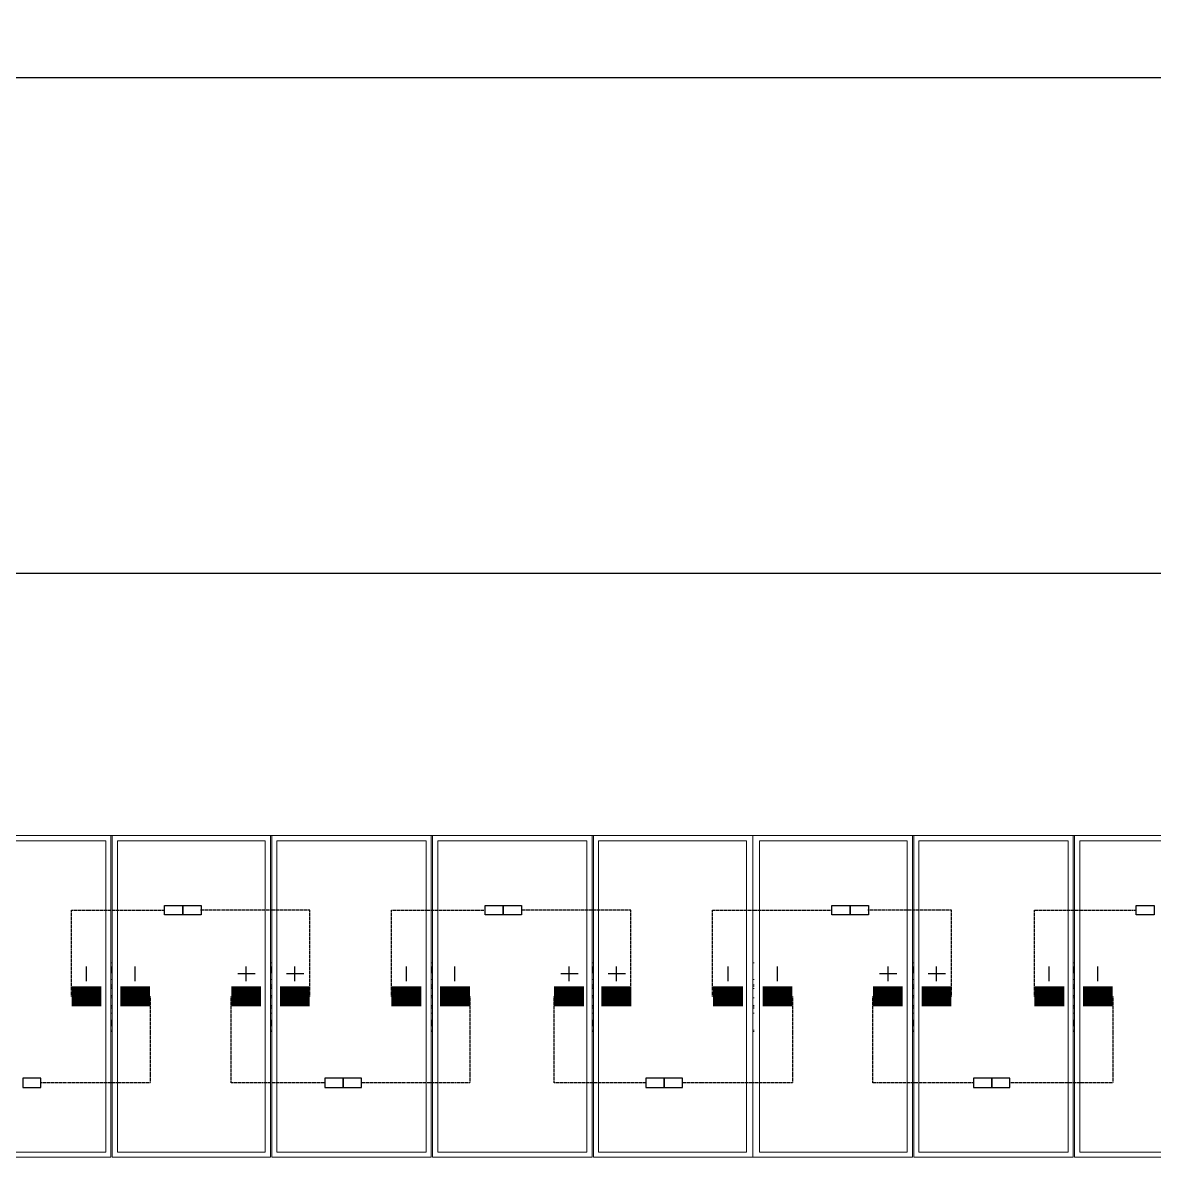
# Model space of a CAD drawing. Header units: feet. Extents: x -13743 to 68376, y -48 to 67763.
# Drawn here: x 5256.4 to 5539, y 2423.5 to 2706.7 of the extents above; entities that cross this region are included whole.
import ezdxf

# ---------------------------------------------------------------- set-up
doc = ezdxf.new("R2010")
doc.units = ezdxf.units.FT
doc.header["$MEASUREMENT"] = 0
doc.linetypes.add('HIDDEN', pattern=[0.375, 0.25, -0.125])
for name, color, linetype in [('E-HARN-COMP', 8, 'Continuous'), ('E-TRNK-CABL-NEG', 6, 'HIDDEN'), ('E-TRUNK-CABLE-POS', 6, 'HIDDEN'), ('G-ANNO-TEXT', 1, 'Continuous'), ('Polarity-Text', 7, 'Continuous')]:
    doc.layers.add(name, color=color, linetype=linetype)

# ---------------------------------------------------------------- blocks, each defined once
blk = doc.blocks.new('A$C47dfd34d')
at = {"lineweight": 5}
for points in [[(15.666, 0.4133), (15.666, 0), (15.871, 0), (15.871, 0.4133)], [(16.076, 0.4133), (16.076, 0), (15.8727, 0), (15.8727, 0.4133)], [(16.0777, 0.4133), (16.2827, 0.4133), (16.2827, 0), (16.0777, 0)], [(16.2843, 0.4133), (16.4893, 0.4133), (16.4893, 0), (16.2843, 0)], [(16.491, 0), (16.696, 0), (16.696, 0.4133), (16.491, 0.4133)], [(16.696, 0.4133), (16.696, 0), (16.901, 0), (16.901, 0.4133)], [(17.1076, 0.4133), (16.9026, 0.4133), (16.9026, 0), (17.1076, 0)], [(17.1093, 0), (17.1093, 0.4133), (17.3143, 0.4133), (17.3143, 0)], [(15.8644, 0.4067), (15.8644, 0.0067), (15.6727, 0.0067), (15.6727, 0.4067)], [(15.8794, 0.4067), (16.0693, 0.4067), (16.0693, 0.0067), (15.8794, 0.0067)], [(16.0843, 0.4067), (16.0843, 0.0067), (16.276, 0.0067), (16.276, 0.4067)], [(16.291, 0.4067), (16.291, 0.0067), (16.4827, 0.0067), (16.4827, 0.4067)], [(16.4977, 0.0067), (16.6877, 0.0067), (16.6877, 0.4067), (16.4977, 0.4067)], [(16.8943, 0.4067), (16.8943, 0.0067), (16.7043, 0.0067), (16.7043, 0.4067)], [(16.9093, 0.0067), (17.101, 0.0067), (17.101, 0.4067), (16.9093, 0.4067)], [(17.116, 0.0067), (17.116, 0.4067), (17.306, 0.4067), (17.306, 0.0067)], [(15.8727, 0.25), (15.871, 0.25)], [(16.0777, 0.25), (16.076, 0.25)], [(16.2843, 0.25), (16.2827, 0.25)], [(16.491, 0.25), (16.4893, 0.25)], [(16.6977, 0.25), (16.696, 0.25)], [(16.9026, 0.25), (16.901, 0.25)], [(17.1093, 0.25), (17.1076, 0.25)]]:
    blk.add_lwpolyline(points, close=True, dxfattribs=at)
for points in [[(17.5193, 0), (17.5193, 0.4133), (15.666, 0.4133)], [(15.871, 0.2467), (15.871, 0.2433)], [(15.8727, 0.2467), (15.871, 0.235)], [(16.076, 0.235), (16.0777, 0.2467), (16.0777, 0.2433)], [(16.2827, 0.235), (16.2843, 0.2467), (16.2843, 0.2433)], [(16.4893, 0.2467), (16.4893, 0.2433)], [(16.491, 0.2467), (16.4893, 0.235)], [(16.696, 0.235), (16.696, 0.2467), (16.696, 0.2433)], [(16.901, 0.235), (16.9026, 0.2467), (16.9026, 0.2433)], [(17.1076, 0.2467), (17.1076, 0.2433)], [(17.1093, 0.2467), (17.1076, 0.235)], [(15.871, 0.2283), (15.8727, 0.2283)], [(15.8727, 0.2217), (15.871, 0.2217)], [(15.871, 0.22), (15.8727, 0.22)], [(16.076, 0.2283), (16.0777, 0.2283)], [(16.0777, 0.2217), (16.076, 0.2217)], [(16.076, 0.22), (16.0777, 0.22)], [(16.2827, 0.2283), (16.2843, 0.2283)], [(16.2843, 0.2217), (16.2827, 0.2217)], [(16.2827, 0.22), (16.2843, 0.22)], [(16.4893, 0.2283), (16.491, 0.2283)], [(16.491, 0.2217), (16.4893, 0.2217)], [(16.4893, 0.22), (16.491, 0.22)], [(16.696, 0.2283), (16.6977, 0.2283)], [(16.696, 0.2217), (16.6977, 0.2217)], [(16.696, 0.22), (16.6977, 0.22)], [(16.901, 0.2283), (16.9026, 0.2283)], [(16.9026, 0.2217), (16.901, 0.2217)], [(16.901, 0.22), (16.9026, 0.22)], [(17.1076, 0.2283), (17.1093, 0.2283)], [(17.1093, 0.2217), (17.1076, 0.2217)], [(17.1076, 0.22), (17.1093, 0.22)], [(15.8727, 0.2167), (15.871, 0.2167), (15.8727, 0.2183)], [(15.871, 0.2067), (15.8727, 0.2083)], [(15.8727, 0.205), (15.871, 0.205)], [(16.0777, 0.2167), (16.076, 0.2167), (16.0777, 0.2183)], [(16.076, 0.2067), (16.0777, 0.2083)], [(16.0777, 0.205), (16.076, 0.205)], [(16.2843, 0.2167), (16.2827, 0.2167), (16.2843, 0.2183)], [(16.2827, 0.2067), (16.2843, 0.2083)], [(16.2843, 0.205), (16.2827, 0.205)], [(16.491, 0.2167), (16.4893, 0.2167), (16.491, 0.2183)], [(16.4893, 0.2067), (16.491, 0.2083)], [(16.491, 0.205), (16.4893, 0.205)], [(16.696, 0.2183), (16.696, 0.2167), (16.6977, 0.2167)], [(16.696, 0.2067), (16.696, 0.2083)], [(16.696, 0.205), (16.6977, 0.205)], [(16.9026, 0.2167), (16.901, 0.2167), (16.9026, 0.2183)], [(16.901, 0.2067), (16.9026, 0.2083)], [(16.9026, 0.205), (16.901, 0.205)], [(17.1093, 0.2167), (17.1076, 0.2167), (17.1093, 0.2183)], [(17.1076, 0.2067), (17.1093, 0.2083)], [(17.1093, 0.205), (17.1076, 0.205)], [(15.871, 0.195), (15.8727, 0.195)], [(15.8727, 0.1933), (15.871, 0.1933)], [(15.871, 0.1917), (15.8727, 0.1917)], [(16.076, 0.195), (16.0777, 0.195)], [(16.0777, 0.1933), (16.076, 0.1933)], [(16.076, 0.1917), (16.0777, 0.1917)], [(16.2827, 0.195), (16.2843, 0.195)], [(16.2843, 0.1933), (16.2827, 0.1933)], [(16.2827, 0.1917), (16.2843, 0.1917)], [(16.4893, 0.195), (16.491, 0.195)], [(16.491, 0.1933), (16.4893, 0.1933)], [(16.4893, 0.1917), (16.491, 0.1917)], [(16.696, 0.195), (16.6977, 0.195)], [(16.696, 0.1933), (16.6977, 0.1933)], [(16.696, 0.1917), (16.6977, 0.1917)], [(16.901, 0.195), (16.9026, 0.195)], [(16.9026, 0.1933), (16.901, 0.1933)], [(16.901, 0.1917), (16.9026, 0.1917)], [(17.1076, 0.195), (17.1093, 0.195)], [(17.1093, 0.1933), (17.1076, 0.1933)], [(17.1076, 0.1917), (17.1093, 0.1917)], [(15.8727, 0.185), (15.871, 0.185)], [(15.871, 0.1783), (15.8727, 0.1667)], [(16.0777, 0.185), (16.076, 0.185)], [(16.0777, 0.17), (16.0777, 0.1667), (16.076, 0.1783)], [(16.2843, 0.185), (16.2827, 0.185)], [(16.2843, 0.17), (16.2843, 0.1667), (16.2827, 0.1783)], [(16.491, 0.185), (16.4893, 0.185)], [(16.4893, 0.1783), (16.491, 0.1667)], [(16.696, 0.185), (16.6977, 0.185)], [(16.696, 0.17), (16.696, 0.1667), (16.696, 0.1783)], [(16.9026, 0.185), (16.901, 0.185)], [(16.9026, 0.17), (16.9026, 0.1667), (16.901, 0.1783)], [(17.1093, 0.185), (17.1076, 0.185)], [(17.1076, 0.1783), (17.1093, 0.1667)], [(15.871, 0.17), (15.871, 0.1667)], [(15.871, 0.1667), (15.871, 0.1667)], [(15.871, 0.1633), (15.8727, 0.1633)], [(15.871, 0.1617), (15.8727, 0.1617)], [(16.076, 0.1633), (16.0777, 0.1633)], [(16.076, 0.1617), (16.0777, 0.1617)], [(16.0777, 0.1667), (16.0777, 0.1667)], [(16.2827, 0.1633), (16.2843, 0.1633)], [(16.2827, 0.1617), (16.2843, 0.1617)], [(16.2843, 0.1667), (16.2843, 0.1667)], [(16.4893, 0.17), (16.4893, 0.1667)], [(16.4893, 0.1667), (16.4893, 0.1667)], [(16.4893, 0.1633), (16.491, 0.1633)], [(16.4893, 0.1617), (16.491, 0.1617)], [(16.696, 0.1667), (16.696, 0.1667)], [(16.696, 0.1633), (16.6977, 0.1633)], [(16.696, 0.1617), (16.6977, 0.1617)], [(16.901, 0.1633), (16.9026, 0.1633)], [(16.901, 0.1617), (16.9026, 0.1617)], [(16.9026, 0.1667), (16.9026, 0.1667)], [(17.1076, 0.17), (17.1076, 0.1667)], [(17.1076, 0.1667), (17.1076, 0.1667)], [(17.1076, 0.1633), (17.1093, 0.1633)], [(17.1076, 0.1617), (17.1093, 0.1617)]]:
    blk.add_lwpolyline(points, dxfattribs=at)

msp = doc.modelspace()

# ---------------------------------------------------------------- linework, layer by layer
at = {"layer": 'E-HARN-COMP'}
for points in [[(5296.43, 2486.39), (5296.43, 2484.06), (5291.87, 2484.06), (5291.87, 2486.39)], [(5301, 2486.39), (5301, 2484.06), (5296.43, 2484.06), (5296.43, 2486.39)], [(5376.43, 2486.39), (5376.43, 2484.06), (5371.87, 2484.06), (5371.87, 2486.39)], [(5381, 2486.39), (5381, 2484.06), (5376.43, 2484.06), (5376.43, 2486.39)], [(5463.02, 2486.39), (5463.02, 2484.06), (5458.46, 2484.06), (5458.46, 2486.39)], [(5467.59, 2486.39), (5467.59, 2484.06), (5463.02, 2484.06), (5463.02, 2486.39)], [(5538.97, 2486.39), (5538.97, 2484.06), (5534.41, 2484.06), (5534.41, 2486.39)], [(5261, 2440.99), (5261, 2443.31), (5256.44, 2443.31), (5256.44, 2440.99)], [(5336.44, 2440.99), (5336.44, 2443.31), (5331.87, 2443.31), (5331.87, 2440.99)], [(5341, 2440.99), (5341, 2443.31), (5336.44, 2443.31), (5336.44, 2440.99)], [(5416.59, 2440.99), (5416.59, 2443.31), (5412.02, 2443.31), (5412.02, 2440.99)], [(5421.15, 2440.99), (5421.15, 2443.31), (5416.59, 2443.31), (5416.59, 2440.99)], [(5498.38, 2440.99), (5498.38, 2443.31), (5493.82, 2443.31), (5493.82, 2440.99)], [(5502.94, 2440.99), (5502.94, 2443.31), (5498.38, 2443.31), (5498.38, 2440.99)]]:
    msp.add_lwpolyline(points, close=True, dxfattribs=at)
at = {"layer": 'E-HARN-COMP', "const_width": 5}
for points in [[(5268.66, 2463.69), (5276.11, 2463.69)], [(5288.25, 2463.69), (5280.8, 2463.69)], [(5308.5, 2463.69), (5315.96, 2463.69)], [(5328.1, 2463.69), (5320.64, 2463.69)], [(5348.5, 2463.69), (5355.96, 2463.69)], [(5368.09, 2463.69), (5360.64, 2463.69)], [(5389.12, 2463.69), (5396.58, 2463.69)], [(5408.4, 2463.69), (5400.95, 2463.69)], [(5428.81, 2463.69), (5436.26, 2463.69)], [(5448.61, 2463.69), (5441.16, 2463.69)], [(5468.71, 2463.69), (5476.16, 2463.69)], [(5488.3, 2463.69), (5480.85, 2463.69)], [(5509.02, 2463.69), (5516.48, 2463.69)], [(5528.61, 2463.69), (5521.16, 2463.69)]]:
    msp.add_lwpolyline(points, dxfattribs=at)
at = {"layer": 'E-TRNK-CABL-NEG', "ltscale": 0.1}
for points in [[(5268.66, 2463.69), (5268.66, 2485.22), (5291.87, 2485.22)], [(5348.5, 2463.69), (5348.5, 2485.22), (5371.87, 2485.22)], [(5428.66, 2463.69), (5428.66, 2485.22), (5458.46, 2485.22)], [(5509.02, 2463.69), (5509.02, 2485.22), (5534.41, 2485.22)], [(5288.25, 2463.69), (5288.25, 2442.15), (5261, 2442.15)], [(5368.09, 2463.69), (5368.09, 2442.15), (5341, 2442.15)], [(5448.61, 2463.69), (5448.61, 2442.15), (5421.15, 2442.15)], [(5528.61, 2463.69), (5528.61, 2442.15), (5502.94, 2442.15)]]:
    msp.add_lwpolyline(points, dxfattribs=at)
at = {"layer": 'E-TRUNK-CABLE-POS', "ltscale": 0.1}
for points in [[(5328.1, 2463.69), (5328.1, 2485.22), (5300.85, 2485.22)], [(5408.25, 2463.69), (5408.25, 2485.22), (5380.85, 2485.22)], [(5488.3, 2463.69), (5488.3, 2485.22), (5467.44, 2485.22)], [(5332.02, 2442.15), (5308.5, 2442.15), (5308.5, 2463.69)], [(5412.02, 2442.15), (5389.12, 2442.15), (5389.12, 2463.69)], [(5493.97, 2442.15), (5468.71, 2442.15), (5468.71, 2463.69)]]:
    msp.add_lwpolyline(points, dxfattribs=at)
at = {"layer": 'G-ANNO-TEXT', "flags": 128}
for points in [[(2217.76, 2679.43, -0.427062), (2233.58, 2693.65), (4104.78, 2693.08, 0.298343), (4123.28, 2706.73, 0.298343), (4141.79, 2693.08), (6027.64, 2693.08, -0.354962), (6038.14, 2679.43)], [(4734.57, 2555.66, -0.298343), (4753.08, 2569.31), (5153.76, 2569.31, 0.298343), (5172.27, 2582.95, 0.298343), (5190.78, 2569.31), (5824.29, 2569.31, -0.298343), (5842.79, 2555.66)]]:
    msp.add_lwpolyline(points, format="xyb", dxfattribs=at)
at = {"layer": 'Polarity-Text'}
for p, q in [((5272.31, 2471.15), (5272.31, 2467.53)), ((5284.45, 2471.15), (5284.45, 2467.53)), ((5312.19, 2471.15), (5312.19, 2467.53)), ((5324.33, 2471.15), (5324.33, 2467.53)), ((5352.15, 2471.15), (5352.15, 2467.53)), ((5364.29, 2471.15), (5364.29, 2467.53)), ((5392.81, 2471.15), (5392.81, 2467.53)), ((5404.64, 2471.15), (5404.64, 2467.53)), ((5432.46, 2471.15), (5432.46, 2467.53)), ((5444.81, 2471.15), (5444.81, 2467.53)), ((5472.4, 2471.15), (5472.4, 2467.53)), ((5484.54, 2471.15), (5484.54, 2467.53)), ((5512.67, 2471.15), (5512.67, 2467.53)), ((5524.81, 2471.15), (5524.81, 2467.53)), ((5314.47, 2469.34), (5310.19, 2469.34)), ((5326.61, 2469.34), (5322.33, 2469.34)), ((5395.09, 2469.34), (5390.81, 2469.34)), ((5406.91, 2469.34), (5402.64, 2469.34)), ((5474.67, 2469.34), (5470.4, 2469.34)), ((5486.82, 2469.34), (5482.54, 2469.34))]:
    msp.add_line(p, q, dxfattribs=at)

# ---------------------------------------------------------------- block references
at = {"xscale": 194.318304, "yscale": 194.318304, "zscale": 194.318304}
msp.add_blockref('A$C47dfd34d', (2194.43, 2423.53), dxfattribs=at)

doc.saveas('drawing.dxf')
